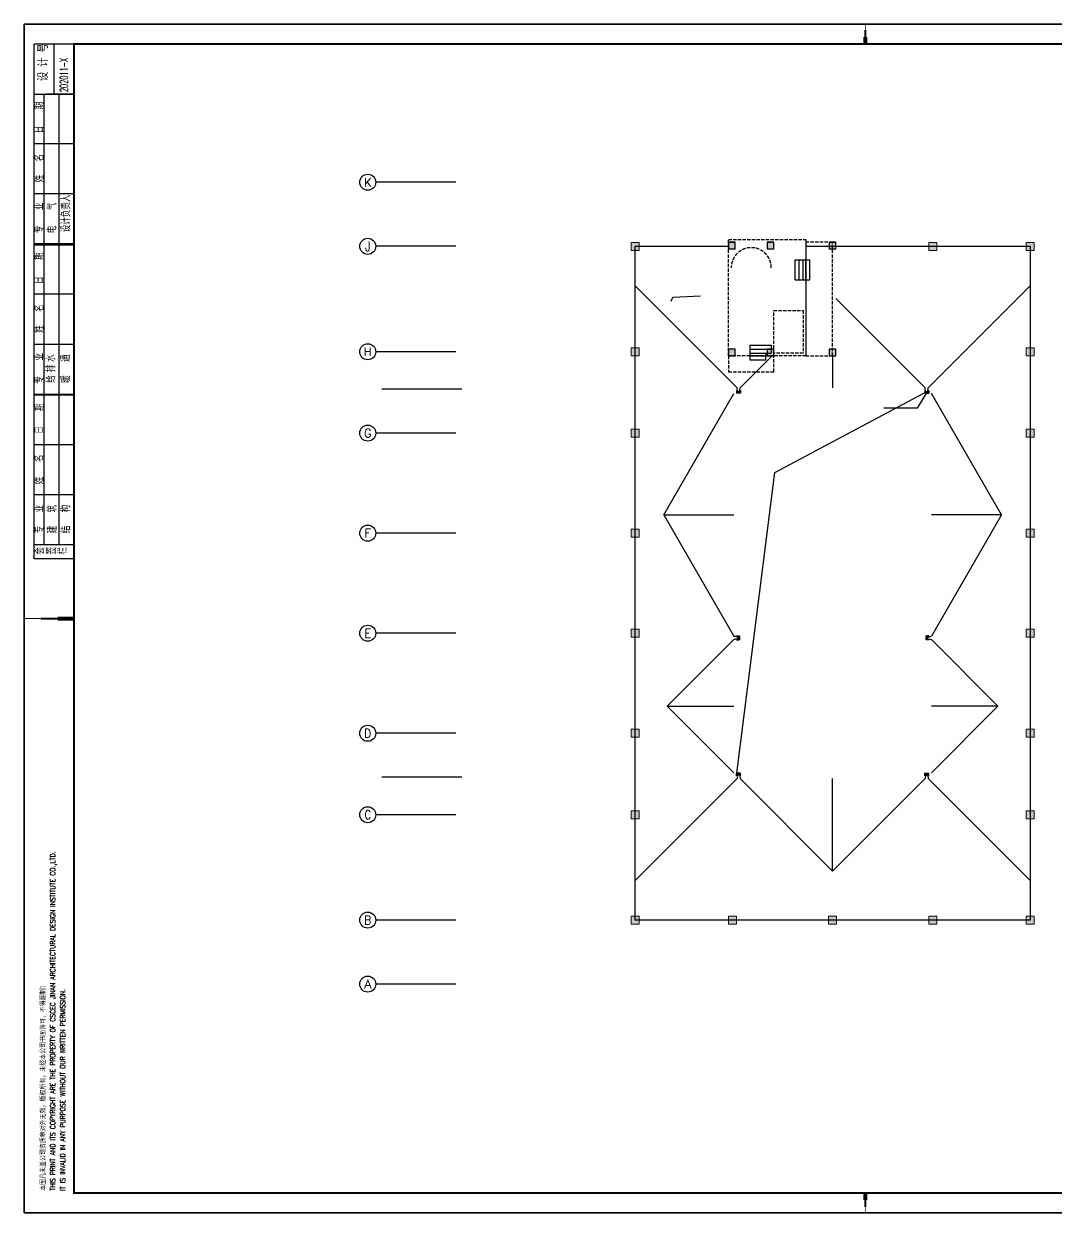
# Model space of a CAD drawing. Extents: x -55438775289 to -98440, y -7665632576 to 9496667396.
# Drawn here: x -234616 to -157215, y -221991 to -132839 of the extents above; entities that cross this region are included whole.
import ezdxf
from ezdxf.enums import TextEntityAlignment as Align

# ---------------------------------------------------------------- set-up
doc = ezdxf.new("R2010")
doc.units = 0
doc.header["$LTSCALE"] = 1000
doc.linetypes.add('行政综合楼底图$0$DASH', pattern=[0.35, 0.25, -0.1])
doc.layers.get('0').update_dxf_attribs({"linetype": 'CONTINUOUS'})
for name, color, linetype in [('0AR', 8, 'CONTINUOUS'), ('FRAME', 7, 'CONTINUOUS'), ('行政综合楼底图$0$AXIS', 8, 'CONTINUOUS'), ('行政综合楼底图$0$AXIS_TEXT', 8, 'CONTINUOUS'), ('行政综合楼底图$0$DIM_IDEN', 8, 'CONTINUOUS'), ('行政综合楼底图$0$FINISH', 8, 'CONTINUOUS'), ('行政综合楼底图$0$JS-柱', 8, 'CONTINUOUS'), ('行政综合楼底图$0$LINE', 8, 'CONTINUOUS'), ('行政综合楼底图$0$LVTRY', 8, 'CONTINUOUS'), ('行政综合楼底图$0$PUB_TEXT', 8, 'CONTINUOUS'), ('行政综合楼底图$0$STAIR', 8, 'CONTINUOUS'), ('行政综合楼底图$0$SURFACE', 8, 'CONTINUOUS'), ('行政综合楼底图$0$WATER', 8, 'CONTINUOUS'), ('行政综合楼底图$0$WINDOW', 8, 'CONTINUOUS'), ('行政综合楼底图$0$钢构--柱', 8, 'CONTINUOUS')]:
    doc.layers.add(name, color=color, linetype=linetype)
for name, color, linetype, lineweight in [('行政综合楼底图$0$_0', 8, 'CONTINUOUS', 0), ('行政综合楼底图$0$COLU', 8, 'CONTINUOUS', 30), ('行政综合楼底图$0$砼柱', 8, 'CONTINUOUS', 35)]:
    doc.layers.add(name, color=color, linetype=linetype, lineweight=lineweight)
doc.styles.add('FRAME-1', font='simhei.ttf')
doc.styles.add('FRAME-3', font='romans.shx', dxfattribs={"width": 0.7, "bigfont": 'hztxt.shx'})
doc.styles.add('行政综合楼底图$0$_TCH_AXIS', font='COMPLEX', dxfattribs={"bigfont": 'GBCBIG'})
doc.styles.add('行政综合楼底图$0$COMPLEX', font='COMPLEX')

# ---------------------------------------------------------------- blocks, each defined once
blk = doc.blocks.new('行政综合楼底图$0$儿童房给如果')
at = {"layer": '行政综合楼底图$0$WATER', "linetype": '行政综合楼底图$0$DASH', "ltscale": 0.1}
for p, q in [((368439, 688329), (368439, 688539)), ((368739, 688539), (368439, 688539)), ((368449, 688329), (368449, 688529)), ((368729, 688529), (368449, 688529)), ((368524, 688509), (368469, 688129)), ((368654, 688509), (368708, 688129)), ((368729, 688329), (368729, 688529)), ((368739, 688329), (368739, 688539))]:
    blk.add_line(p, q, dxfattribs=at)
blk.add_lwpolyline([(368654, 688509), (368524, 688509)], dxfattribs=at)
blk.add_circle((368589, 688454), 55, dxfattribs=at)
blk = doc.blocks.new('行政综合楼底图$0$u5uw457q4w856q7q5wi6uay')
at = {"layer": '行政综合楼底图$0$LVTRY'}
for points in [[(-478330, -168695), (-485961, -161065)], [(-463991, -168695), (-456361, -161065)], [(-464230, -168695), (-470911, -162015)], [(-478091, -168695), (-475691, -166295)], [(-471161, -166295), (-471161, -168695)], [(-483812, -178230), (-478561, -169135)], [(-458509, -178230), (-463761, -169135)], [(-483812, -178230), (-478561, -187326)], [(-483812, -178230), (-478561, -178230)], [(-458509, -178230), (-463761, -187326)], [(-458509, -178230), (-463761, -178230)], [(-478561, -187565), (-483556, -192561)], [(-463761, -187565), (-458765, -192561)], [(-483556, -192561), (-478561, -197556)], [(-483556, -192561), (-478561, -192561)], [(-458765, -192561), (-463761, -197556)], [(-458765, -192561), (-463761, -192561)], [(-478330, -197995), (-485961, -205626)], [(-478091, -197995), (-471161, -204926)], [(-464230, -197995), (-471161, -204926)], [(-471161, -204926), (-471161, -197995)], [(-463991, -197995), (-456361, -205626)]]:
    blk.add_lwpolyline(points, dxfattribs=at)
at = {"layer": '行政综合楼底图$0$_0', "extrusion": (0, 0, -1), "zscale": -1}
for p, rotation in [((846799, 519433), 180), ((1166690, -556034), 90)]:
    blk.add_blockref('行政综合楼底图$0$儿童房给如果', p, dxfattribs=dict(at, rotation=rotation))
at = {"layer": '行政综合楼底图$0$_0', "extrusion": (0, 0, -1), "xscale": -1, "zscale": -1}
for p, rotation in [((95522, 519433), 180), ((-224368, -556034), 270)]:
    blk.add_blockref('行政综合楼底图$0$儿童房给如果', p, dxfattribs=dict(at, rotation=rotation))
blk.add_blockref('行政综合楼底图$0$儿童房给如果', (846799, -886124), dxfattribs=at)
at = {"layer": '行政综合楼底图$0$_0', "extrusion": (0, 0, -1), "zscale": -1}
blk.add_blockref('行政综合楼底图$0$儿童房给如果', (95522, -886124), dxfattribs=at)
blk = doc.blocks.new('行政综合楼底图$0$u57i765i456i45o6op')
at = {"layer": '行政综合楼底图$0$STAIR'}
for p, q in [((636, 1485), (1414, 707)), ((-424, 424), (354, -354))]:
    blk.add_line(p, q, dxfattribs=at)
for points in [[(636, 1485), (-424, 424)], [(849, 1273), (-212, 212)], [(1061, 1061), (0, 0)], [(1202, 919), (141, -141)], [(1414, 707), (354, -354)]]:
    blk.add_lwpolyline(points, dxfattribs=at)
blk = doc.blocks.new('行政综合楼底图$0$sfwef')
at = {"layer": '行政综合楼底图$0$LINE', "linetype": '行政综合楼底图$0$DASH'}
blk.add_lwpolyline([(2121, 1838), (2970, 990), (566, -1414), (-283, -566)], dxfattribs=at)
at = {"layer": '行政综合楼底图$0$STAIR'}
for p, q in [((424, 1273), (1202, 495)), ((-707, 141), (-283, -283))]:
    blk.add_line(p, q, dxfattribs=at)
for points in [[(424, 1273), (-707, 141)], [(636, 1061), (-495, -71)], [(849, 849), (-283, -283)], [(354, -354), (0, 0)], [(990, 707), (141, -141)], [(1202, 495), (354, -354)]]:
    blk.add_lwpolyline(points, dxfattribs=at)
blk = doc.blocks.new('行政综合楼底图$0$屋顶层柱网')
at = {"layer": '行政综合楼底图$0$JS-柱'}
h = blk.add_hatch(color=8, dxfattribs=at)
h.dxf.hatch_style = 1
h.paths.add_polyline_path([(491920, 177710), (491420, 177710), (491420, 177210), (491920, 177210)])
h.paths.add_polyline_path([(491920, 185710), (491420, 185710), (491420, 185210), (491920, 185210)])
h.paths.add_polyline_path([(487270, 177710), (486770, 177710), (486770, 177210), (487270, 177210)])
h.paths.add_polyline_path([(484370, 177710), (483870, 177710), (483870, 177210), (484370, 177210)])
h.paths.add_polyline_path([(487270, 185710), (486770, 185710), (486770, 185210), (487270, 185210)])
h.paths.add_polyline_path([(484370, 185710), (483870, 185710), (483870, 185210), (484370, 185210)])
at = {"layer": '行政综合楼底图$0$JS-柱', "lineweight": -2}
for points in [[(484370, 185710), (483870, 185710), (483870, 185210), (484370, 185210)], [(487270, 185710), (486770, 185710), (486770, 185210), (487270, 185210)], [(491920, 185710), (491420, 185710), (491420, 185210), (491920, 185210)], [(484370, 177710), (483870, 177710), (483870, 177210), (484370, 177210)], [(487270, 177710), (486770, 177710), (486770, 177210), (487270, 177210)], [(491920, 177710), (491420, 177710), (491420, 177210), (491920, 177210)]]:
    blk.add_lwpolyline(points, close=True, dxfattribs=at)
blk = doc.blocks.new('行政综合楼底图$0$屋顶层柱网2020.4.24')
at = {"layer": '行政综合楼底图$0$JS-柱'}
h = blk.add_hatch(color=8, dxfattribs=at)
h.dxf.hatch_style = 1
h.paths.add_polyline_path([(1612223, -40011), (1611623, -40011), (1611623, -40611), (1612223, -40611)])
h.paths.add_polyline_path([(1634523, -40011), (1633923, -40011), (1633923, -40611), (1634523, -40611)])
h.paths.add_polyline_path([(1627023, -40011), (1626423, -40011), (1626423, -40611), (1627023, -40611)])
h.paths.add_polyline_path([(1619523, -40011), (1618923, -40011), (1618923, -40611), (1619523, -40611)])
h.paths.add_polyline_path([(1641823, -40011), (1641223, -40011), (1641223, -40611), (1641823, -40611)])
h.paths.add_polyline_path([(1641823, -18511), (1641223, -18511), (1641223, -19111), (1641823, -19111)])
h.paths.add_polyline_path([(1641823, -11011), (1641223, -11011), (1641223, -11611), (1641823, -11611)])
h.paths.add_polyline_path([(1641823, -3511), (1641223, -3511), (1641223, -4111), (1641823, -4111)])
h.paths.add_polyline_path([(1641823, 2589), (1641223, 2589), (1641223, 1989), (1641823, 1989)])
h.paths.add_polyline_path([(1641823, 10489), (1641223, 10489), (1641223, 9889), (1641823, 9889)])
h.paths.add_polyline_path([(1641823, -32111), (1641223, -32111), (1641223, -32711), (1641823, -32711)])
h.paths.add_polyline_path([(1641823, -26011), (1641223, -26011), (1641223, -26611), (1641823, -26611)])
h.paths.add_polyline_path([(1634523, 10489), (1633923, 10489), (1633923, 9889), (1634523, 9889)])
h.paths.add_polyline_path([(1612223, 10489), (1611623, 10489), (1611623, 9889), (1612223, 9889)])
h.paths.add_polyline_path([(1612223, -18511), (1611623, -18511), (1611623, -19111), (1612223, -19111)])
h.paths.add_polyline_path([(1612223, -11011), (1611623, -11011), (1611623, -11611), (1612223, -11611)])
h.paths.add_polyline_path([(1612223, -3511), (1611623, -3511), (1611623, -4111), (1612223, -4111)])
h.paths.add_polyline_path([(1612223, 2589), (1611623, 2589), (1611623, 1989), (1612223, 1989)])
h.paths.add_polyline_path([(1612223, -32111), (1611623, -32111), (1611623, -32711), (1612223, -32711)])
h.paths.add_polyline_path([(1612223, -26011), (1611623, -26011), (1611623, -26611), (1612223, -26611)])
h.paths.add_polyline_path([(1626973, 2489), (1626473, 2489), (1626473, 1989), (1626973, 1989)])
h.paths.add_polyline_path([(1626973, 10489), (1626473, 10489), (1626473, 9989), (1626973, 9989)])
h.paths.add_polyline_path([(1622323, 2489), (1621823, 2489), (1621823, 1989), (1622323, 1989)])
h.paths.add_polyline_path([(1619423, 2489), (1618923, 2489), (1618923, 1989), (1619423, 1989)])
h.paths.add_polyline_path([(1622323, 10489), (1621823, 10489), (1621823, 9989), (1622323, 9989)])
h.paths.add_polyline_path([(1619423, 10489), (1618923, 10489), (1618923, 9989), (1619423, 9989)])
at = {"layer": '行政综合楼底图$0$COLU', "lineweight": 15}
for points in [[(1612223, 10489), (1611623, 10489), (1611623, 9889), (1612223, 9889)], [(1619423, 10489), (1618923, 10489), (1618923, 9989), (1619423, 9989)], [(1622323, 10489), (1621823, 10489), (1621823, 9989), (1622323, 9989)], [(1626973, 10489), (1626473, 10489), (1626473, 9989), (1626973, 9989)], [(1634523, 10489), (1633923, 10489), (1633923, 9889), (1634523, 9889)], [(1641823, 10489), (1641223, 10489), (1641223, 9889), (1641823, 9889)], [(1612223, 2589), (1611623, 2589), (1611623, 1989), (1612223, 1989)], [(1619423, 2489), (1618923, 2489), (1618923, 1989), (1619423, 1989)], [(1622323, 2489), (1621823, 2489), (1621823, 1989), (1622323, 1989)], [(1626973, 2489), (1626473, 2489), (1626473, 1989), (1626973, 1989)], [(1641823, 2589), (1641223, 2589), (1641223, 1989), (1641823, 1989)], [(1612223, -3511), (1611623, -3511), (1611623, -4111), (1612223, -4111)], [(1641823, -3511), (1641223, -3511), (1641223, -4111), (1641823, -4111)], [(1612223, -11011), (1611623, -11011), (1611623, -11611), (1612223, -11611)], [(1641823, -11011), (1641223, -11011), (1641223, -11611), (1641823, -11611)], [(1612223, -18511), (1611623, -18511), (1611623, -19111), (1612223, -19111)], [(1641823, -18511), (1641223, -18511), (1641223, -19111), (1641823, -19111)], [(1612223, -26011), (1611623, -26011), (1611623, -26611), (1612223, -26611)], [(1641823, -26011), (1641223, -26011), (1641223, -26611), (1641823, -26611)], [(1612223, -32111), (1611623, -32111), (1611623, -32711), (1612223, -32711)], [(1641823, -32111), (1641223, -32111), (1641223, -32711), (1641823, -32711)], [(1612223, -40011), (1611623, -40011), (1611623, -40611), (1612223, -40611)], [(1619523, -40011), (1618923, -40011), (1618923, -40611), (1619523, -40611)], [(1627023, -40011), (1626423, -40011), (1626423, -40611), (1627023, -40611)], [(1634523, -40011), (1633923, -40011), (1633923, -40611), (1634523, -40611)], [(1641823, -40011), (1641223, -40011), (1641223, -40611), (1641823, -40611)]]:
    blk.add_lwpolyline(points, close=True, dxfattribs=at)
blk = doc.blocks.new('行政综合楼底图$0$_AXISO')
blk.add_circle((0, 0), 0.5)
at = {"layer": '行政综合楼底图$0$AXIS_TEXT', "style": '行政综合楼底图$0$COMPLEX', "width": 1.041667}
blk.add_attdef('A', text='', height=0.56, dxfattribs=at).set_placement((-0.25, -0.28), (0.25, -0.28), align=Align.FIT)
blk = doc.blocks.new('行政综合楼底图')
at = {"layer": '行政综合楼底图$0$AXIS'}
for p, q in [((-867630, -360865), (-873630, -360865)), ((-867630, -365665), (-873630, -365665)), ((-867630, -373565), (-873630, -373565)), ((-867180, -376365), (-873180, -376365)), ((-867630, -379665), (-873630, -379665)), ((-867630, -387165), (-873630, -387165)), ((-867630, -394665), (-873630, -394665)), ((-867630, -402165), (-873630, -402165)), ((-867180, -405465), (-873180, -405465)), ((-867630, -408265), (-873630, -408265)), ((-867630, -416165), (-873630, -416165)), ((-867630, -420965), (-873630, -420965))]:
    blk.add_line(p, q, dxfattribs=at)
at = {"layer": '行政综合楼底图$0$DIM_IDEN'}
for p, q in [((-832330, -376590), (-833054, -377802)), ((-833054, -377802), (-835544, -377802))]:
    blk.add_line(p, q, dxfattribs=at)
at = {"layer": '行政综合楼底图$0$LINE', "linetype": '行政综合楼底图$0$DASH'}
blk.add_lwpolyline([(-841380, -373865), (-839380, -373865), (-839380, -365365), (-841380, -365365)], close=True, dxfattribs=at)
at = {"layer": '行政综合楼底图$0$LINE'}
for points in [[(-841380, -365665), (-824580, -365665), (-824580, -416165), (-854180, -416165), (-854180, -365665), (-847180, -365665)], [(-846580, -405365), (-843715, -382622), (-832180, -376465)]]:
    blk.add_lwpolyline(points, dxfattribs=at)
at = {"layer": '行政综合楼底图$0$PUB_TEXT'}
blk.add_lwpolyline([(-851480, -369765), (-851350, -369482), (-849280, -369365)], dxfattribs=at)
at = {"layer": '行政综合楼底图$0$STAIR', "color": 8, "linetype": '行政综合楼底图$0$DASH'}
blk.add_arc((-845480, -367265), 1500, 0, 180, dxfattribs=at)
at = {"layer": '行政综合楼底图$0$SURFACE', "linetype": '行政综合楼底图$0$DASH'}
blk.add_lwpolyline([(-847180, -365165), (-841380, -365165), (-841380, -373865), (-847180, -373865)], close=True, dxfattribs=at)
at = {"layer": '行政综合楼底图$0$WINDOW', "linetype": '行政综合楼底图$0$DASH'}
blk.add_lwpolyline([(-843780, -370465), (-841580, -370465), (-841580, -373665), (-843780, -373665)], close=True, dxfattribs=at)
at = {"layer": '行政综合楼底图$0$AXIS'}
ref = blk.add_blockref('行政综合楼底图$0$_AXISO', (-874230, -360865), dxfattribs=dict(at, xscale=1200, yscale=1200, zscale=1200))
ref.add_attrib('A', 'K', dxfattribs={"layer": '行政综合楼底图$0$AXIS_TEXT', "height": 623, "style": '行政综合楼底图$0$_TCH_AXIS'}).set_placement((-874512, -361177), (-873948, -361177), align=Align.FIT)
ref = blk.add_blockref('行政综合楼底图$0$_AXISO', (-874230, -365665), dxfattribs=dict(at, xscale=1200, yscale=1200, zscale=1200))
ref.add_attrib('A', 'J', dxfattribs={"layer": '行政综合楼底图$0$AXIS_TEXT', "height": 744, "style": '行政综合楼底图$0$_TCH_AXIS'}).set_placement((-874425, -366037), (-874035, -366037), align=Align.FIT)
ref = blk.add_blockref('行政综合楼底图$0$_AXISO', (-874230, -373565), dxfattribs=dict(at, xscale=1200, yscale=1200, zscale=1200))
ref.add_attrib('A', 'H', dxfattribs={"layer": '行政综合楼底图$0$AXIS_TEXT', "height": 608, "style": '行政综合楼底图$0$_TCH_AXIS'}).set_placement((-874520, -373870), (-873940, -373870), align=Align.FIT)
ref = blk.add_blockref('行政综合楼底图$0$_AXISO', (-874230, -379665), dxfattribs=dict(at, xscale=1200, yscale=1200, zscale=1200))
ref.add_attrib('A', 'G', dxfattribs={"layer": '行政综合楼底图$0$AXIS_TEXT', "height": 638, "style": '行政综合楼底图$0$_TCH_AXIS'}).set_placement((-874503, -379984), (-873957, -379984), align=Align.FIT)
ref = blk.add_blockref('行政综合楼底图$0$_AXISO', (-874230, -387165), dxfattribs=dict(at, xscale=1200, yscale=1200, zscale=1200))
ref.add_attrib('A', 'F', dxfattribs={"layer": '行政综合楼底图$0$AXIS_TEXT', "height": 668, "style": '行政综合楼底图$0$_TCH_AXIS'}).set_placement((-874485, -387500), (-873975, -387500), align=Align.FIT)
ref = blk.add_blockref('行政综合楼底图$0$_AXISO', (-874230, -394665), dxfattribs=dict(at, xscale=1200, yscale=1200, zscale=1200))
ref.add_attrib('A', 'E', dxfattribs={"layer": '行政综合楼底图$0$AXIS_TEXT', "height": 668, "style": '行政综合楼底图$0$_TCH_AXIS'}).set_placement((-874485, -395000), (-873975, -395000), align=Align.FIT)
ref = blk.add_blockref('行政综合楼底图$0$_AXISO', (-874230, -402165), dxfattribs=dict(at, xscale=1200, yscale=1200, zscale=1200))
ref.add_attrib('A', 'D', dxfattribs={"layer": '行政综合楼底图$0$AXIS_TEXT', "height": 653, "style": '行政综合楼底图$0$_TCH_AXIS'}).set_placement((-874494, -402492), (-873966, -402492), align=Align.FIT)
ref = blk.add_blockref('行政综合楼底图$0$_AXISO', (-874230, -408265), dxfattribs=dict(at, xscale=1200, yscale=1200, zscale=1200))
ref.add_attrib('A', 'C', dxfattribs={"layer": '行政综合楼底图$0$AXIS_TEXT', "height": 684, "style": '行政综合楼底图$0$_TCH_AXIS'}).set_placement((-874474, -408607), (-873986, -408607), align=Align.FIT)
ref = blk.add_blockref('行政综合楼底图$0$_AXISO', (-874230, -416165), dxfattribs=dict(at, xscale=1200, yscale=1200, zscale=1200))
ref.add_attrib('A', 'B', dxfattribs={"layer": '行政综合楼底图$0$AXIS_TEXT', "height": 653, "style": '行政综合楼底图$0$_TCH_AXIS'}).set_placement((-874494, -416492), (-873966, -416492), align=Align.FIT)
ref = blk.add_blockref('行政综合楼底图$0$_AXISO', (-874230, -420965), dxfattribs=dict(at, xscale=1200, yscale=1200, zscale=1200))
ref.add_attrib('A', 'A', dxfattribs={"layer": '行政综合楼底图$0$AXIS_TEXT', "height": 638, "style": '行政综合楼底图$0$_TCH_AXIS'}).set_placement((-874503, -421284), (-873957, -421284), align=Align.FIT)
at = {"layer": '行政综合楼底图$0$FINISH'}
blk.add_blockref('行政综合楼底图$0$u5uw457q4w856q7q5wi6uay', (-368219, -207570), dxfattribs=at)
at = {"layer": '行政综合楼底图$0$JS-柱'}
blk.add_blockref('行政综合楼底图$0$屋顶层柱网', (-1331050, -551075), dxfattribs=at)
at = {"layer": '行政综合楼底图$0$STAIR', "xscale": -1}
for name, p, rotation in [('行政综合楼底图$0$u57i765i456i45o6op', (-841580, -366665), 135.0000436296014), ('行政综合楼底图$0$sfwef', (-844380, -373665), 45.00000254291085)]:
    blk.add_blockref(name, p, dxfattribs=dict(at, rotation=rotation))
at = {"layer": '行政综合楼底图$0$砼柱', "color": 3, "lineweight": 15}
blk.add_blockref('行政综合楼底图$0$屋顶层柱网2020.4.24', (-2466103, -375855), dxfattribs=at)
blk = doc.blocks.new('a1')
at = {"layer": 'FRAME'}
for p, q in [((32720, 182140), (32720, 184640)), ((34720, 184640), (32720, 184640)), ((33720, 182140), (33720, 184640)), ((32720, 158920), (32720, 182140)), ((32720, 182140), (34720, 182140)), ((33220, 174660), (33220, 182140)), ((34720, 182140), (33320, 182140)), ((33970, 174660), (33970, 182140)), ((34720, 179660), (32720, 179660)), ((34720, 177160), (32720, 177160)), ((34720, 174660), (32720, 174660)), ((32720, 174620), (34720, 174620)), ((34720, 174620), (32720, 174620)), ((33220, 167140), (33220, 174620)), ((33970, 167140), (33970, 174620)), ((34720, 172140), (32720, 172140)), ((34720, 169640), (32720, 169640)), ((34720, 167140), (32720, 167140)), ((34720, 167100), (32720, 167100)), ((33220, 159620), (33220, 167100)), ((33970, 159620), (33970, 167100)), ((34720, 164620), (32720, 164620)), ((34720, 162120), (32720, 162120)), ((34720, 159620), (32720, 159620)), ((34620, 158920), (32720, 158920)), ((34620, 158920), (33220, 158920)), ((34720, 158920), (33570, 158920))]:
    blk.add_line(p, q, dxfattribs=at)
blk.add_lwpolyline([(32220, 126240), (116320, 126240), (116320, 185640), (32220, 185640)], close=True, dxfattribs=at)
for points, const_width in [([(74270, 185640), (74270, 184640)], 35), ([(74270, 184640), (74270, 184990)], 200), ([(74270, 184640), (74270, 185340)], 100), ([(32220, 155940), (34720, 155940)], 35), ([(34720, 155940), (33070, 155940)], 100), ([(34720, 155940), (33895, 155940)], 200), ([(74270, 127240), (74270, 126890)], 200), ([(74270, 127240), (74270, 126540)], 100), ([(74270, 126240), (74270, 127240)], 35)]:
    blk.add_lwpolyline(points, dxfattribs=dict(at, const_width=const_width))
at = {"layer": 'FRAME', "const_width": 100}
blk.add_lwpolyline([(34720, 127240), (115320, 127240), (115320, 184640), (34720, 184640)], close=True, dxfattribs=at)
at = {"layer": 'FRAME'}
for s, height, style, width, p in [('设 计 号', 500, 'FRAME-3', 0.7, (33409, 182793)), ('202011-X', 400, 'FRAME-3', 0.6, (34411, 182245)), ('期', 400, 'FRAME-3', 0.7, (33175, 181378)), ('日', 400, 'FRAME-3', 0.7, (33178, 180182)), ('名', 400, 'FRAME-3', 0.7, (33201, 178779)), ('姓', 400, 'FRAME-3', 0.7, (33189, 177734)), ('业', 400, 'FRAME-3', 0.7, (33183, 176347)), ('气', 400, 'FRAME-3', 0.7, (33836, 176349)), ('设计负责人', 400, 'FRAME-3', 0.7, (34526, 175237)), ('专', 400, 'FRAME-3', 0.7, (33189, 175197)), ('电', 400, 'FRAME-3', 0.7, (33832, 175197)), ('期', 400, 'FRAME-3', 0.7, (33175, 173858)), ('日', 400, 'FRAME-3', 0.7, (33178, 172662)), ('名', 400, 'FRAME-3', 0.7, (33201, 171259)), ('姓', 400, 'FRAME-3', 0.7, (33189, 170214)), ('业', 400, 'FRAME-3', 0.7, (33183, 168827)), ('水', 400, 'FRAME-3', 0.7, (33771, 168760)), ('通', 400, 'FRAME-3', 0.7, (34521, 168760)), ('排', 400, 'FRAME-3', 0.7, (33776, 168245)), ('专', 400, 'FRAME-3', 0.7, (33189, 167677)), ('给', 400, 'FRAME-3', 0.7, (33776, 167717)), ('暖', 400, 'FRAME-3', 0.7, (34526, 167717)), ('期', 400, 'FRAME-3', 0.7, (33200, 166299)), ('日', 400, 'FRAME-3', 0.7, (33203, 165168)), ('名', 400, 'FRAME-3', 0.7, (33194, 163759)), ('姓', 400, 'FRAME-3', 0.7, (33183, 162643)), ('业', 400, 'FRAME-3', 0.7, (33192, 161237)), ('筑', 400, 'FRAME-3', 0.7, (33843, 161240)), ('构', 400, 'FRAME-3', 0.7, (34521, 161240)), ('专', 400, 'FRAME-3', 0.7, (33197, 160192)), ('建', 400, 'FRAME-3', 0.7, (33848, 160192)), ('结', 400, 'FRAME-3', 0.7, (34526, 160197)), ('会', 400, 'FRAME-3', 0.7, (33222, 159136)), ('签', 400, 'FRAME-3', 0.7, (33797, 159136)), ('栏', 400, 'FRAME-3', 0.7, (34361, 159136)), ('THIS PRINT AND ITS COPYRIGHT ARE THE PROPERTY OF CSCEC JINAN ARCHITECTURAL DESIGN INSTITUTE CO.,LTD.', 250, 'FRAME-3', 0.8, (33776, 127344)), ('本图凡未盖公司资质章对外无效。版权所有，未经本公司书面许可，不得翻制！', 250, 'FRAME-1', 0.85, (33276, 127344)), ('IT IS INVALID IN ANY PURPOSE WITHOUT OUR WRITTEN PERMISSION.', 250, 'FRAME-3', 0.8, (34276, 127344))]:
    blk.add_text(s, height=height, rotation=90, dxfattribs=dict(at, style=style, width=width)).set_placement(p)
blk = doc.blocks.new('打印框')
at = {"layer": 'FRAME'}
blk.add_lwpolyline([(-894711, 340006), (-810611, 340006), (-810611, 280606), (-894711, 280606)], close=True, dxfattribs=at)

msp = doc.modelspace()

# ---------------------------------------------------------------- block references
at = {"layer": '0AR'}
msp.add_blockref('行政综合楼底图', (665403, 216146), dxfattribs=at)

# ---------------------------------------------------------------- next in the draw order: block references
at = {"layer": 'FRAME', "xscale": 1.5, "yscale": 1.5, "zscale": 1.5}
for name, p in [('a1', (-282920, -411325)), ('打印框', (1107477, -642874))]:
    msp.add_blockref(name, p, dxfattribs=at)

doc.saveas('drawing.dxf')
